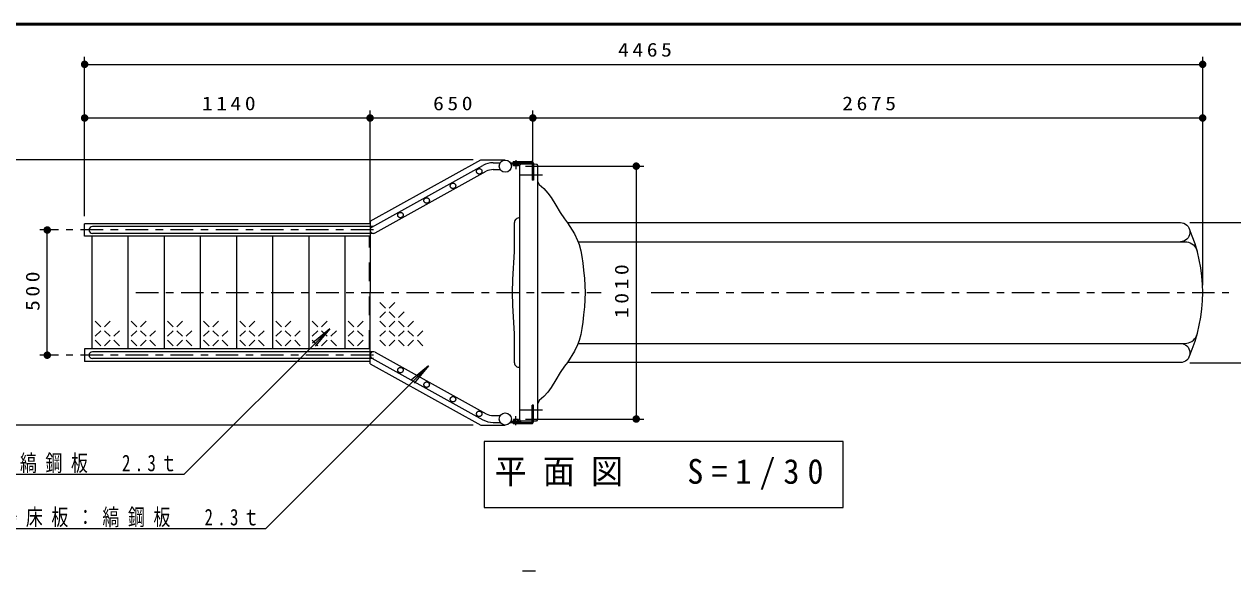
# Model space of a CAD drawing. Units: millimetres on the paper, scale 1:30. Extents: x -365 to 0, y -61 to 257.
# Drawn here: x -283.1 to -122.2, y 184.2 to 257 of the extents above; entities that cross this region are included whole.
import ezdxf

# ---------------------------------------------------------------- set-up
doc = ezdxf.new("R2010")
doc.units = ezdxf.units.MM
for name, pattern in [('USER1', [4.5, 2.5, -2]), ('USER2', [6, 3, -1, 1, -1]), ('USER3', [8, 3, -1, 1, -1, 1, -1])]:
    doc.linetypes.add(name, pattern=pattern)
doc.layers.add('LY_1', color=7, linetype='Continuous', lineweight=13)
doc.layers.add('LY_2', color=7, linetype='Continuous', lineweight=13)
doc.styles.add('ＭＳ ゴシック', font='')
doc.styles.get('ＭＳ ゴシック').set_extended_font_data('MS Gothic')

# ---------------------------------------------------------------- blocks, each defined once
blk = doc.blocks.new('filled_dot')
at = {"color": 0, "linetype": 'Continuous', "lineweight": -2, "const_width": 1.25}
blk.add_lwpolyline([(-0.625, 0, 1), (0.625, 0, 1)], format="xyb", close=True, dxfattribs=at)

msp = doc.modelspace()

# ---------------------------------------------------------------- linework, layer by layer
at = {"layer": 'LY_1'}
for p, q in [((-275.049, 231.428), (-275.049, 252.652)), ((-126.216, 222.265), (-126.216, 252.652)), ((-275.049, 251.652), (-126.216, 251.652)), ((-275.049, 231.428), (-275.049, 245.507)), ((-237.049, 230.461), (-237.049, 245.507)), ((-215.382, 238.595), (-215.382, 245.507)), ((-126.215, 222.262), (-126.215, 245.507)), ((-275.049, 244.507), (-237.049, 244.507)), ((-237.049, 244.507), (-215.382, 244.507)), ((-215.382, 244.507), (-126.215, 244.507)), ((-223.326, 238.928), (-287.821, 238.928)), ((-218, 238.311), (-218, 238.405)), ((-216.382, 238.095), (-200.622, 238.095)), ((-201.622, 238.095), (-201.622, 204.428)), ((-127.95, 230.595), (-116.953, 230.595)), ((-278.513, 229.595), (-281.025, 229.595)), ((-280.025, 212.928), (-280.025, 229.595)), ((-235.006, 219.188), (-235.756, 219.938)), ((-233.756, 219.938), (-234.506, 219.188)), ((-272.911, 216.688), (-273.661, 217.438)), ((-271.661, 217.438), (-272.411, 216.688)), ((-268.096, 216.688), (-268.846, 217.438)), ((-266.846, 217.438), (-267.596, 216.688)), ((-263.281, 216.688), (-264.031, 217.438)), ((-262.031, 217.438), (-262.781, 216.688)), ((-258.467, 216.688), (-259.217, 217.438)), ((-257.217, 217.438), (-257.967, 216.688)), ((-253.652, 216.688), (-254.402, 217.438)), ((-252.402, 217.438), (-253.152, 216.688)), ((-248.837, 216.688), (-249.587, 217.438)), ((-247.587, 217.438), (-248.337, 216.688)), ((-244.022, 216.688), (-244.772, 217.438)), ((-242.772, 217.438), (-243.522, 216.688)), ((-239.207, 216.688), (-239.957, 217.438)), ((-237.957, 217.438), (-238.707, 216.688)), ((-235.006, 218.688), (-235.756, 217.938)), ((-235.006, 216.688), (-235.756, 217.438)), ((-233.756, 217.938), (-234.506, 218.688)), ((-233.756, 217.438), (-234.506, 216.688)), ((-232.506, 218.688), (-233.256, 217.938)), ((-232.506, 216.688), (-233.256, 217.438)), ((-231.256, 217.438), (-232.006, 216.688)), ((-272.911, 216.188), (-273.661, 215.438)), ((-271.661, 215.438), (-272.411, 216.188)), ((-270.411, 216.188), (-271.161, 215.438)), ((-268.096, 216.188), (-268.846, 215.438)), ((-266.846, 215.438), (-267.596, 216.188)), ((-265.596, 216.188), (-266.346, 215.438)), ((-263.281, 216.188), (-264.031, 215.438)), ((-262.031, 215.438), (-262.781, 216.188)), ((-261.785, 197.079), (-242.423, 216.44)), ((-260.781, 216.188), (-261.531, 215.438)), ((-258.467, 216.188), (-259.217, 215.438)), ((-257.217, 215.438), (-257.967, 216.188)), ((-255.967, 216.188), (-256.717, 215.438)), ((-253.652, 216.188), (-254.402, 215.438)), ((-252.402, 215.438), (-253.152, 216.188)), ((-251.152, 216.188), (-251.902, 215.438)), ((-248.837, 216.188), (-249.587, 215.438)), ((-247.587, 215.438), (-248.337, 216.188)), ((-246.337, 216.188), (-247.087, 215.438)), ((-244.022, 216.188), (-244.772, 215.438)), ((-242.423, 216.44), (-244.721, 214.512)), ((-242.423, 216.44), (-244.352, 214.142)), ((-242.772, 215.438), (-243.522, 216.188)), ((-241.522, 216.188), (-242.272, 215.438)), ((-239.207, 216.188), (-239.957, 215.438)), ((-237.957, 215.438), (-238.707, 216.188)), ((-235.006, 216.188), (-235.756, 215.438)), ((-233.756, 215.438), (-234.506, 216.188)), ((-232.506, 216.188), (-233.256, 215.438)), ((-231.256, 215.438), (-232.006, 216.188)), ((-230.006, 216.188), (-230.756, 215.438)), ((-272.911, 214.188), (-273.661, 214.938)), ((-271.661, 214.938), (-272.411, 214.188)), ((-270.411, 214.188), (-271.161, 214.938)), ((-268.096, 214.188), (-268.846, 214.938)), ((-266.846, 214.938), (-267.596, 214.188)), ((-265.596, 214.188), (-266.346, 214.938)), ((-263.281, 214.188), (-264.031, 214.938)), ((-262.031, 214.938), (-262.781, 214.188)), ((-260.781, 214.188), (-261.531, 214.938)), ((-258.467, 214.188), (-259.217, 214.938)), ((-257.217, 214.938), (-257.967, 214.188)), ((-255.967, 214.188), (-256.717, 214.938)), ((-253.652, 214.188), (-254.402, 214.938)), ((-252.402, 214.938), (-253.152, 214.188)), ((-251.152, 214.188), (-251.902, 214.938)), ((-248.837, 214.188), (-249.587, 214.938)), ((-247.587, 214.938), (-248.337, 214.188)), ((-246.337, 214.188), (-247.087, 214.938)), ((-244.022, 214.188), (-244.772, 214.938)), ((-242.772, 214.938), (-243.522, 214.188)), ((-241.522, 214.188), (-242.272, 214.938)), ((-239.207, 214.188), (-239.957, 214.938)), ((-237.957, 214.938), (-238.707, 214.188)), ((-235.006, 214.188), (-235.756, 214.938)), ((-233.756, 214.938), (-234.506, 214.188)), ((-232.506, 214.188), (-233.256, 214.938)), ((-231.256, 214.938), (-232.006, 214.188)), ((-230.006, 214.188), (-230.756, 214.938)), ((-278.513, 212.928), (-281.025, 212.928)), ((-250.924, 189.867), (-229.272, 211.52)), ((-229.272, 211.52), (-231.57, 209.591)), ((-229.272, 211.52), (-231.2, 209.222)), ((-127.95, 211.928), (-116.953, 211.928)), ((-216.382, 204.428), (-200.622, 204.428)), ((-223.326, 203.595), (-287.821, 203.595)), ((-218, 204.118), (-218, 204.212)), ((-221.866, 201.454), (-221.866, 192.654)), ((-174.066, 201.454), (-221.866, 201.454)), ((-174.066, 192.654), (-174.066, 201.454)), ((-304.04, 197.079), (-261.785, 197.079)), ((-221.866, 192.654), (-174.066, 192.654)), ((-293.055, 189.867), (-250.924, 189.867))]:
    msp.add_line(p, q, dxfattribs=at)
at = {"layer": 'LY_1', "lineweight": 25}
for p, q in [((-237.049, 230.762), (-222.326, 238.928)), ((-236.822, 229.988), (-222.02, 238.199)), ((-222.326, 238.928), (-219.049, 238.928)), ((-220.668, 238.548), (-219.72, 238.548)), ((-218.382, 238.555), (-216.967, 238.555)), ((-218.301, 238.405), (-216.967, 238.405)), ((-217.961, 238.138), (-217.961, 238.405)), ((-217.307, 238.138), (-217.961, 238.138)), ((-217.801, 238.138), (-217.801, 238.405)), ((-217.467, 238.138), (-217.467, 238.405)), ((-217.307, 238.138), (-217.307, 238.405)), ((-216.967, 238.555), (-216.967, 238.405)), ((-236.376, 229.199), (-221.58, 237.406)), ((-220.668, 237.642), (-219.72, 237.642)), ((-275.049, 228.762), (-275.049, 230.428)), ((-237.049, 230.428), (-275.049, 230.428)), ((-237.049, 230.762), (-237.049, 221.262)), ((-217.146, 231.211), (-217.146, 211.308)), ((-237.049, 228.762), (-275.049, 228.762)), ((-274.061, 213.762), (-274.061, 228.762)), ((-236.596, 230.048), (-274.005, 230.048)), ((-236.596, 229.142), (-274.005, 229.142)), ((-269.246, 213.762), (-269.246, 228.762)), ((-264.432, 213.762), (-264.432, 228.762)), ((-259.617, 213.762), (-259.617, 228.762)), ((-254.802, 213.762), (-254.802, 228.762)), ((-249.987, 213.762), (-249.987, 228.762)), ((-245.172, 213.762), (-245.172, 228.762)), ((-240.358, 213.762), (-240.358, 228.762)), ((-237.049, 211.762), (-237.049, 221.262)), ((-237.049, 213.762), (-275.049, 213.762)), ((-275.049, 213.762), (-275.049, 212.095)), ((-236.596, 213.382), (-274.005, 213.382)), ((-236.596, 212.475), (-274.005, 212.475)), ((-236.822, 212.536), (-222.02, 204.325)), ((-236.376, 213.325), (-221.58, 205.118)), ((-237.049, 212.095), (-275.049, 212.095)), ((-237.049, 211.762), (-222.326, 203.595)), ((-220.668, 204.882), (-219.72, 204.882)), ((-217.307, 204.385), (-217.961, 204.385)), ((-217.961, 204.385), (-217.961, 204.118)), ((-217.801, 204.385), (-217.801, 204.118)), ((-217.467, 204.385), (-217.467, 204.118)), ((-217.307, 204.385), (-217.307, 204.118)), ((-222.326, 203.595), (-219.049, 203.595)), ((-220.668, 203.975), (-219.72, 203.975)), ((-218.382, 203.968), (-216.967, 203.968)), ((-218.301, 204.118), (-216.967, 204.118)), ((-216.967, 203.968), (-216.967, 204.118)), ((-216.749, 184.215), (-215.049, 184.215))]:
    msp.add_line(p, q, dxfattribs=at)
at = {"layer": 'LY_1', "linetype": 'USER3'}
for p, q in [((-217.982, 238.705), (-217.982, 238.555)), ((-217.982, 238.705), (-215.549, 238.705)), ((-217.982, 238.555), (-215.541, 238.555)), ((-217.634, 238.899), (-217.634, 237.712)), ((-215.466, 238.48), (-215.466, 236.234)), ((-215.316, 238.48), (-215.316, 236.234)), ((-215.316, 236.234), (-215.466, 236.234)), ((-215.466, 204.043), (-215.466, 206.289)), ((-215.316, 206.289), (-215.466, 206.289)), ((-215.316, 204.043), (-215.316, 206.289)), ((-217.634, 203.625), (-217.634, 204.812)), ((-217.982, 203.818), (-217.982, 203.968)), ((-217.982, 203.968), (-215.541, 203.968)), ((-217.982, 203.818), (-215.549, 203.818))]:
    msp.add_line(p, q, dxfattribs=at)
at = {"layer": 'LY_1', "linetype": 'USER1'}
for p, q in [((-215.449, 238.339), (-215.449, 236.243)), ((-215.316, 238.334), (-215.316, 236.243)), ((-215.316, 236.243), (-215.449, 236.243)), ((-237.126, 213.762), (-237.126, 228.762)), ((-237.049, 213.762), (-237.049, 228.762)), ((-215.449, 204.187), (-215.449, 206.278)), ((-215.316, 206.278), (-215.449, 206.278)), ((-215.316, 204.192), (-215.316, 206.278))]:
    msp.add_line(p, q, dxfattribs=at)
at = {"layer": 'LY_1', "linetype": 'USER2'}
for p, q in [((-214.111, 236.912), (-217.673, 236.912)), ((-236.596, 229.595), (-277.513, 229.595)), ((-268.216, 221.262), (-206.27, 221.262)), ((-199.628, 221.262), (-122.743, 221.262)), ((-236.596, 212.928), (-277.513, 212.928)), ((-214.111, 205.612), (-217.673, 205.612))]:
    msp.add_line(p, q, dxfattribs=at)
at = {"layer": 'LY_1', "lineweight": 25}
msp.add_lwpolyline([(-217.857, 215.775), (-217.857, 212.005), (-217.845, 211.882), (-217.813, 211.763), (-217.76, 211.652), (-217.689, 211.552), (-217.601, 211.466), (-217.5, 211.397), (-217.387, 211.346), (-217.268, 211.316), (-217.146, 211.308), (-217.146, 204.356), (-217.142, 204.328), (-217.134, 204.3), (-217.12, 204.274), (-217.103, 204.251), (-217.081, 204.231), (-217.057, 204.216), (-217.03, 204.205), (-217.002, 204.198), (-216.973, 204.197), (-215.934, 204.169), (-214.9, 204.207), (-214.837, 204.216), (-214.781, 204.249), (-214.741, 204.299), (-214.723, 204.361), (-214.723, 238.162), (-214.726, 238.191), (-214.735, 238.219), (-214.749, 238.245), (-214.767, 238.268), (-214.789, 238.287), (-214.815, 238.302), (-214.842, 238.312), (-214.871, 238.317), (-214.9, 238.317), (-215.934, 238.359), (-216.973, 238.326), (-217.036, 238.317), (-217.091, 238.284), (-217.129, 238.233), (-217.146, 238.172), (-217.146, 231.211), (-217.268, 231.204), (-217.388, 231.176), (-217.5, 231.126), (-217.602, 231.057), (-217.69, 230.971), (-217.762, 230.871), (-217.814, 230.76), (-217.846, 230.641), (-217.857, 230.519), (-217.857, 226.753), (-218.09, 222.983), (-218.156, 221.262), (-218.09, 219.54)], close=True, dxfattribs=at)
for points in [[(-214.727, 236.025), (-214.54, 235.646), (-213.909, 235.098), (-213.394, 234.5), (-212.95, 233.906), (-212.342, 232.9), (-211.724, 231.918), (-211.177, 231.062), (-210.779, 230.561), (-209.834, 229.073), (-209.437, 228.213), (-209.236, 227.647), (-209.006, 226.838), (-208.843, 226.061), (-208.735, 225.186), (-208.632, 224.241), (-208.525, 223.137), (-208.431, 221.262), (-208.525, 219.386), (-208.632, 218.282), (-208.735, 217.337), (-208.843, 216.462), (-209.006, 215.686), (-209.236, 214.877), (-209.437, 214.311), (-209.834, 213.45), (-210.779, 211.962), (-211.177, 211.462), (-211.724, 210.606), (-212.342, 209.624), (-212.95, 208.618), (-213.394, 208.024), (-213.909, 207.425), (-214.54, 206.878), (-214.727, 206.499)], [(-210.79, 230.578), (-129.184, 230.578), (-128.95, 230.557), (-128.725, 230.493), (-128.515, 230.388), (-128.328, 230.247), (-128.17, 230.074), (-128.047, 229.874), (-127.962, 229.656), (-127.919, 229.426), (-127.919, 229.191), (-127.962, 228.961), (-128.047, 228.742), (-128.17, 228.543), (-128.328, 228.37), (-128.515, 228.229), (-128.725, 228.124), (-128.95, 228.06), (-129.184, 228.038)], [(-209.346, 228.038), (-128.583, 228.038), (-128.338, 228.021), (-128.098, 227.967), (-127.869, 227.88), (-127.654, 227.761), (-127.459, 227.611), (-127.288, 227.435), (-127.143, 227.236), (-127.03, 227.019), (-126.949, 226.787)], [(-209.345, 214.492), (-128.583, 214.492), (-128.338, 214.51), (-128.098, 214.563), (-127.869, 214.65), (-127.654, 214.769), (-127.459, 214.919), (-127.288, 215.095), (-127.143, 215.294), (-127.03, 215.511), (-126.949, 215.743)], [(-129.184, 214.492), (-128.95, 214.47), (-128.725, 214.406), (-128.515, 214.301), (-128.328, 214.16), (-128.17, 213.987), (-128.047, 213.788), (-127.962, 213.569), (-127.919, 213.339), (-127.919, 213.105), (-127.962, 212.874), (-128.047, 212.656), (-128.17, 212.456), (-128.328, 212.283), (-128.515, 212.142), (-128.725, 212.037), (-128.95, 211.973), (-129.184, 211.952), (-210.786, 211.952)]]:
    msp.add_lwpolyline(points, dxfattribs=at)
for centre in [(-219.049, 238.095), (-219.049, 204.428)]:
    msp.add_circle(centre, 0.81, dxfattribs=at)
at = {"layer": 'LY_1', "linetype": 'USER1'}
for centre in [(-222.517, 237.405), (-226.014, 235.465), (-229.521, 233.519), (-233.01, 231.584), (-233.01, 210.94), (-229.521, 209.004), (-226.014, 207.059), (-222.517, 205.119)]:
    msp.add_circle(centre, 0.362, dxfattribs=at)
at = {"layer": 'LY_1', "lineweight": 25}
for centre, radius, start, end in [((-220.668, 235.762), 2.787, 90, 119.01753), ((-220.668, 235.762), 1.88, 90, 119.01753), ((-274.005, 229.595), 0.453, 90, 270), ((-236.596, 229.595), 0.453, 120, 299.01753), ((-147.382, 221.265), 21.167, 336.15553, 23.84447), ((-274.005, 212.928), 0.453, 90, 270), ((-236.596, 212.928), 0.453, 60.98247, 240), ((-220.668, 206.762), 1.88, 240.98247, 270), ((-220.668, 206.762), 2.787, 240.98247, 270)]:
    msp.add_arc(centre, radius, start, end, dxfattribs=at)
at = {"layer": 'LY_1', "linetype": 'USER3'}
for centre, radius, start, end in [((-215.541, 238.48), 0.225, 0, 90), ((-215.541, 238.48), 0.075, 0, 90), ((-215.541, 204.043), 0.225, 270, 0), ((-215.541, 204.043), 0.075, 270, 0)]:
    msp.add_arc(centre, radius, start, end, dxfattribs=at)
at = {"layer": 'LY_2', "lineweight": 50}
msp.add_line((0, 257), (-365, 257), dxfattribs=at)

# ---------------------------------------------------------------- block references
at = {"layer": 'LY_1', "xscale": 0.4, "yscale": 0.4}
for p in [(-275.049, 251.652), (-275.049, 244.507), (-237.049, 244.507), (-215.382, 244.507)]:
    msp.add_blockref('filled_dot', p, dxfattribs=at)
for p, rotation in [((-126.216, 251.652), 180), ((-237.049, 244.507), 180), ((-215.382, 244.507), 180), ((-126.215, 244.507), 180), ((-201.622, 238.095), 270), ((-280.025, 229.595), 270), ((-280.025, 212.928), 90), ((-201.622, 204.428), 90)]:
    msp.add_blockref('filled_dot', p, dxfattribs=dict(at, rotation=rotation))

# ---------------------------------------------------------------- texts
at = {"layer": 'LY_1', "style": 'ＭＳ ゴシック'}
for s, insert, char_height, attachment_point in [('\\T1.33;\\W1.15;4465', (-200.216, 252.652), 1.833, 8), ('\\T1.33;\\W1.15;1140', (-255.628, 245.507), 1.833, 8), ('\\T1.33;\\W1.15;650', (-225.8, 245.507), 1.833, 8), ('\\T1.33;\\W1.15;2675', (-170.382, 245.507), 1.833, 8), ('\\T1.51;\\W0.75;階段踏み板：縞鋼板\u30002.3ｔ', (-304.04, 197.229), 2.199, 7), ('\\T1.5;\\W0.95;平面図\u3000S=1/30', (-220.466, 197.054), 3.299, 4), ('\\T1.51;\\W0.75;踊り場床板：縞鋼板\u30002.3ｔ', (-293.055, 190.017), 2.199, 7)]:
    msp.add_mtext(s, dxfattribs=dict(at, insert=insert, char_height=char_height, attachment_point=attachment_point))
at = {"layer": 'LY_1', "char_height": 1.833, "attachment_point": 8, "rotation": 90, "style": 'ＭＳ ゴシック'}
for s, insert in [('\\T1.33;\\W1.15;500', (-281.025, 221.678)), ('\\T1.33;\\W1.15;1010', (-202.622, 221.685))]:
    msp.add_mtext(s, dxfattribs=dict(at, insert=insert))

doc.saveas('drawing.dxf')
